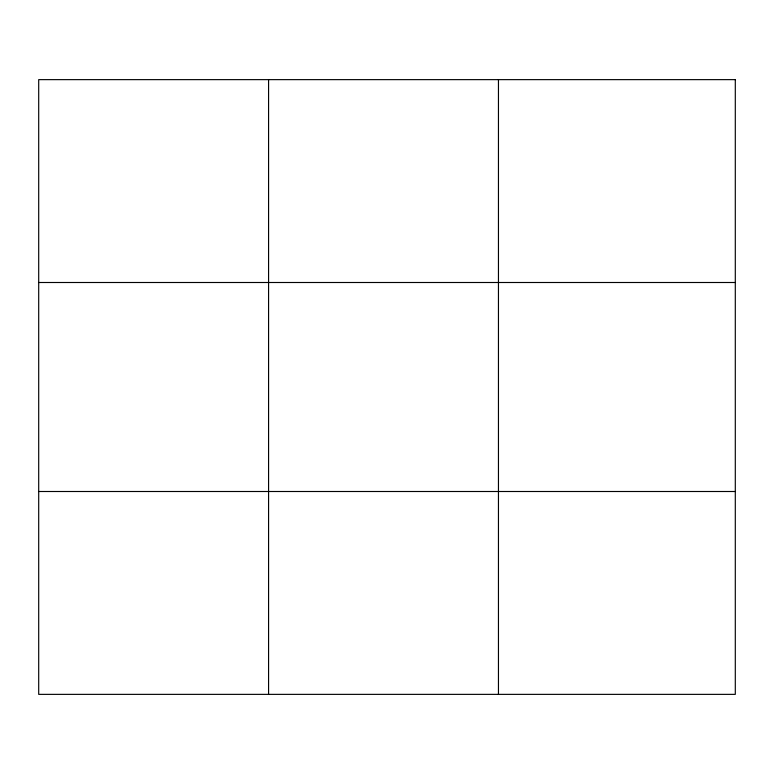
<?xml version="1.0" encoding="UTF-8"?>
<svg xmlns="http://www.w3.org/2000/svg" width="774" height="774" viewBox="0 0 774 774"><rect width="100%" height="100%" fill="white"/><g stroke="black" fill="none" stroke-linecap="round" stroke-linejoin="round"><path stroke-width="1.16" d="M268.578 79.635L268.578 694.365M498.456 79.635L498.456 694.365M38.7 282.5L735.3 282.5M38.7 491.5L735.3 491.5M735.3 79.635L735.3 694.365L38.7 694.365L38.7 79.635L735.3 79.635"/></g></svg>
